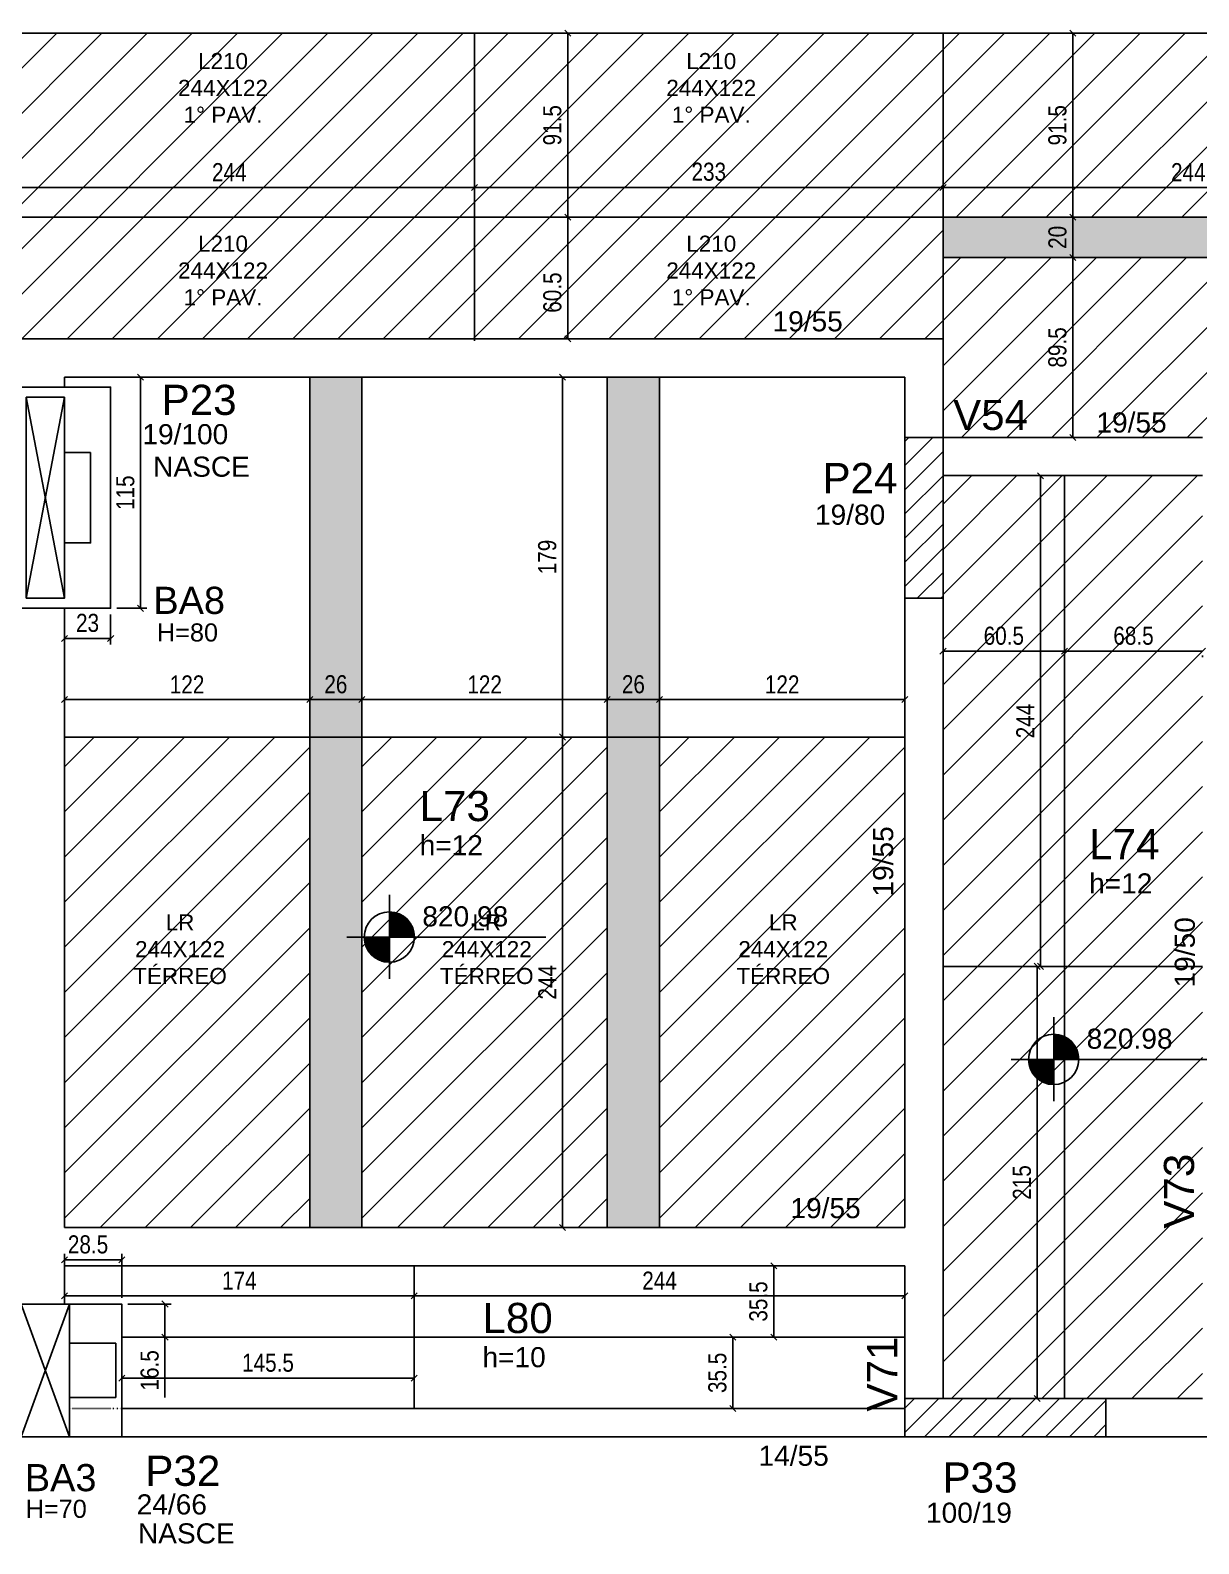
# Model space of a CAD drawing. Header units: millimetres. Extents: x 3753 to 7374, y 1906 to 3298.
# Drawn here: x 5995 to 6576, y 1927 to 2680 of the extents above; entities that cross this region are included whole.
import ezdxf

# ---------------------------------------------------------------- set-up
doc = ezdxf.new("R2010")
doc.units = ezdxf.units.MM
doc.linetypes.add('ESTILO_TQS_0004', pattern=[2, 0.5, -0.4, 0.1, -0.4, 0.1, -0.5])
for name, color, linetype in [('1', 1, 'Continuous'), ('3', 3, 'Continuous'), ('4', 4, 'Continuous'), ('7', 7, 'Continuous'), ('AUX00', 7, 'Continuous'), ('Painéis', 200, 'Continuous')]:
    doc.layers.add(name, color=color, linetype=linetype)
doc.layers.add('Hachura', color=251, linetype='Continuous', lineweight=9)
doc.layers.add('REAPROVEITAMENTO', color=251, linetype='Continuous', lineweight=9)
doc.styles.add('COTA TECNICA-50', font='techl___.ttf', dxfattribs={"height": 9})
doc.styles.get("Standard").update_dxf_attribs({"font": 'arial.ttf'})
doc.dimstyles.new('COTA PAINEL-50', dxfattribs={"dimtxt": 9, "dimasz": 3, "dimexe": 3, "dimexo": 3, "dimgap": 3, "dimtad": 1, "dimdec": 1, "dimzin": 12, "dimdsep": 46, "dimtxsty": 'COTA TECNICA-50', "dimblk1": 'OBLIQUE', "dimblk2": 'OBLIQUE', "dimsah": 1, "dimcen": 0.9, "dimclrd": 4, "dimclre": 4, "dimclrt": 240, "dimadec": 1, "dimazin": 3, "dimtfac": 1, "dimtdec": 1, "dimtmove": 0, "dimatfit": 3, "dimfxl": 1, "dimtolj": 1, "dimtzin": 12, "dimarcsym": 0})

# ---------------------------------------------------------------- blocks, each defined once
blk = doc.blocks.new('_Oblique')
at = {"color": 0, "linetype": 'ByBlock', "lineweight": -2}
blk.add_line((-0.5, -0.5), (0.5, 0.5), dxfattribs=at)
blk = doc.blocks.new('*D210')
at = {"layer": 'Defpoints', "color": 0, "transparency": 16777216}
for p in [(6262.49, 2678.17), (6262.49, 2678.17), (6262.49, 2586.67)]:
    blk.add_point(p, dxfattribs=at)
at = {"layer": 'Painéis', "color": 4, "lineweight": -2, "transparency": 16777216}
blk.add_line((6262.49, 2586.67), (6262.49, 2678.17), dxfattribs=at)
at = {"layer": 'Painéis', "color": 4, "lineweight": -2, "transparency": 16777216, "xscale": 3, "yscale": 3, "zscale": 3}
for p, rotation in [((6262.49, 2678.17), 90), ((6262.49, 2586.67), 270)]:
    blk.add_blockref('_Oblique', p, dxfattribs=dict(at, rotation=rotation))
at = {"layer": 'Painéis', "color": 240, "transparency": 16777216, "insert": (6254.86, 2632.42), "char_height": 9, "attachment_point": 5, "rotation": 90, "style": 'COTA TECNICA-50'}
blk.add_mtext('\\A1;91.5', dxfattribs=at)
blk = doc.blocks.new('*D211')
at = {"layer": 'Defpoints', "color": 0, "transparency": 16777216}
for p in [(5972.16, 2601.54), (5972.16, 2601.54), (6216.16, 2601.54)]:
    blk.add_point(p, dxfattribs=at)
at = {"layer": 'Painéis', "color": 4, "lineweight": -2, "transparency": 16777216}
blk.add_line((6216.16, 2601.54), (5972.16, 2601.54), dxfattribs=at)
at = {"layer": 'Painéis', "color": 4, "lineweight": -2, "transparency": 16777216, "xscale": 3, "yscale": 3, "zscale": 3, "rotation": 180}
blk.add_blockref('_Oblique', (5972.16, 2601.54), dxfattribs=at)
at = {"layer": 'Painéis', "color": 4, "lineweight": -2, "transparency": 16777216, "xscale": 3, "yscale": 3, "zscale": 3}
blk.add_blockref('_Oblique', (6216.16, 2601.54), dxfattribs=at)
at = {"layer": 'Painéis', "color": 240, "transparency": 16777216, "insert": (6094.16, 2609.11), "char_height": 9, "attachment_point": 5, "style": 'COTA TECNICA-50'}
blk.add_mtext('\\A1;244', dxfattribs=at)
blk = doc.blocks.new('*D213')
at = {"layer": 'Defpoints', "color": 0, "transparency": 16777216}
for p in [(6216.16, 2601.54), (6449.16, 2601.54), (6449.16, 2601.54)]:
    blk.add_point(p, dxfattribs=at)
at = {"layer": 'Painéis', "color": 4, "lineweight": -2, "transparency": 16777216}
blk.add_line((6216.16, 2601.54), (6449.16, 2601.54), dxfattribs=at)
at = {"layer": 'Painéis', "color": 4, "lineweight": -2, "transparency": 16777216, "xscale": 3, "yscale": 3, "zscale": 3, "rotation": 180}
blk.add_blockref('_Oblique', (6216.16, 2601.54), dxfattribs=at)
at = {"layer": 'Painéis', "color": 4, "lineweight": -2, "transparency": 16777216, "xscale": 3, "yscale": 3, "zscale": 3}
blk.add_blockref('_Oblique', (6449.16, 2601.54), dxfattribs=at)
at = {"layer": 'Painéis', "color": 240, "transparency": 16777216, "insert": (6332.66, 2609.24), "char_height": 9, "attachment_point": 5, "style": 'COTA TECNICA-50'}
blk.add_mtext('\\A1;233', dxfattribs=at)
blk = doc.blocks.new('*D214')
at = {"layer": 'Defpoints', "color": 0, "transparency": 16777216}
for p in [(6262.49, 2586.67), (6262.49, 2526.17), (6262.49, 2526.17)]:
    blk.add_point(p, dxfattribs=at)
at = {"layer": 'Painéis', "color": 4, "lineweight": -2, "transparency": 16777216}
blk.add_line((6262.49, 2586.67), (6262.49, 2526.17), dxfattribs=at)
at = {"layer": 'Painéis', "color": 4, "lineweight": -2, "transparency": 16777216, "xscale": 3, "yscale": 3, "zscale": 3}
for p, rotation in [((6262.49, 2586.67), 90), ((6262.49, 2526.17), 270)]:
    blk.add_blockref('_Oblique', p, dxfattribs=dict(at, rotation=rotation))
at = {"layer": 'Painéis', "color": 240, "transparency": 16777216, "insert": (6254.89, 2549.21), "char_height": 9, "attachment_point": 5, "rotation": 90, "style": 'COTA TECNICA-50'}
blk.add_mtext('\\A1;60.5', dxfattribs=at)
blk = doc.blocks.new('*D342')
at = {"layer": 'Defpoints', "color": 0, "transparency": 16777216}
for p in [(6578.16, 2371.71), (6509.66, 2370.87), (6509.66, 2366.73)]:
    blk.add_point(p, dxfattribs=at)
at = {"layer": 'Painéis', "color": 4, "lineweight": -2, "transparency": 16777216}
for p, q in [((6509.66, 2369.73), (6509.66, 2373.87)), ((6578.16, 2370.87), (6509.66, 2370.87)), ((6578.16, 2368.71), (6578.16, 2367.87))]:
    blk.add_line(p, q, dxfattribs=at)
at = {"layer": 'Painéis', "color": 4, "lineweight": -2, "transparency": 16777216, "xscale": 3, "yscale": 3, "zscale": 3, "rotation": 180}
blk.add_blockref('_Oblique', (6509.66, 2370.87), dxfattribs=at)
at = {"layer": 'Painéis', "color": 4, "lineweight": -2, "transparency": 16777216, "xscale": 3, "yscale": 3, "zscale": 3}
blk.add_blockref('_Oblique', (6578.16, 2370.87), dxfattribs=at)
at = {"layer": 'Painéis', "color": 240, "transparency": 16777216, "insert": (6543.91, 2378.49), "char_height": 9, "attachment_point": 5, "style": 'COTA TECNICA-50'}
blk.add_mtext('\\A1;68.5', dxfattribs=at)
blk = doc.blocks.new('*D215')
at = {"layer": 'Defpoints', "color": 0, "transparency": 16777216}
for p in [(6449.16, 2370.87), (6449.16, 2370.87), (6509.66, 2370.87)]:
    blk.add_point(p, dxfattribs=at)
at = {"layer": 'Painéis', "color": 4, "lineweight": -2, "transparency": 16777216}
blk.add_line((6509.66, 2370.87), (6449.16, 2370.87), dxfattribs=at)
at = {"layer": 'Painéis', "color": 4, "lineweight": -2, "transparency": 16777216, "xscale": 3, "yscale": 3, "zscale": 3, "rotation": 180}
blk.add_blockref('_Oblique', (6449.16, 2370.87), dxfattribs=at)
at = {"layer": 'Painéis', "color": 4, "lineweight": -2, "transparency": 16777216, "xscale": 3, "yscale": 3, "zscale": 3}
blk.add_blockref('_Oblique', (6509.66, 2370.87), dxfattribs=at)
at = {"layer": 'Painéis', "color": 240, "transparency": 16777216, "insert": (6479.41, 2378.47), "char_height": 9, "attachment_point": 5, "style": 'COTA TECNICA-50'}
blk.add_mtext('\\A1;60.5', dxfattribs=at)
blk = doc.blocks.new('*D343')
at = {"layer": 'Defpoints', "color": 0, "transparency": 16777216}
for p in [(6497.64, 2458.11), (6497.64, 2214.11), (6497.64, 2214.11)]:
    blk.add_point(p, dxfattribs=at)
at = {"layer": 'Painéis', "color": 4, "lineweight": -2, "transparency": 16777216}
blk.add_line((6497.64, 2458.11), (6497.64, 2214.11), dxfattribs=at)
at = {"layer": 'Painéis', "color": 4, "lineweight": -2, "transparency": 16777216, "xscale": 3, "yscale": 3, "zscale": 3}
for p, rotation in [((6497.64, 2458.11), 90), ((6497.64, 2214.11), 270)]:
    blk.add_blockref('_Oblique', p, dxfattribs=dict(at, rotation=rotation))
at = {"layer": 'Painéis', "color": 240, "transparency": 16777216, "insert": (6490.08, 2336.11), "char_height": 9, "attachment_point": 5, "rotation": 90, "style": 'COTA TECNICA-50'}
blk.add_mtext('\\A1;244', dxfattribs=at)
blk = doc.blocks.new('*D216')
at = {"layer": 'Defpoints', "color": 0, "transparency": 16777216}
for p in [(6497.64, 2214.11), (6496.03, 1999.11), (6496.03, 1999.11)]:
    blk.add_point(p, dxfattribs=at)
at = {"layer": 'Painéis', "color": 4, "lineweight": -2, "transparency": 16777216}
for p, q in [((6494.64, 2214.11), (6493.03, 2214.11)), ((6496.03, 2214.11), (6496.03, 1999.11))]:
    blk.add_line(p, q, dxfattribs=at)
at = {"layer": 'Painéis', "color": 4, "lineweight": -2, "transparency": 16777216, "xscale": 3, "yscale": 3, "zscale": 3}
for p, rotation in [((6496.03, 2214.11), 90), ((6496.03, 1999.11), 270)]:
    blk.add_blockref('_Oblique', p, dxfattribs=dict(at, rotation=rotation))
at = {"layer": 'Painéis', "color": 240, "transparency": 16777216, "insert": (6488.43, 2106.61), "char_height": 9, "attachment_point": 5, "rotation": 90, "style": 'COTA TECNICA-50'}
blk.add_mtext('\\A1;215', dxfattribs=at)
blk = doc.blocks.new('*D253')
at = {"layer": 'Defpoints', "color": 0, "transparency": 16777216}
for p in [(6513.66, 2566.67), (6513.72, 2566.67), (6513.66, 2477.17)]:
    blk.add_point(p, dxfattribs=at)
at = {"layer": 'Painéis', "color": 4, "lineweight": -2, "transparency": 16777216}
for p, q in [((6513.72, 2477.17), (6513.72, 2566.67)), ((6516.66, 2566.67), (6516.72, 2566.67)), ((6516.66, 2477.17), (6516.72, 2477.17))]:
    blk.add_line(p, q, dxfattribs=at)
at = {"layer": 'Painéis', "color": 4, "lineweight": -2, "transparency": 16777216, "xscale": 3, "yscale": 3, "zscale": 3}
for p, rotation in [((6513.72, 2566.67), 90), ((6513.72, 2477.17), 270)]:
    blk.add_blockref('_Oblique', p, dxfattribs=dict(at, rotation=rotation))
at = {"layer": 'Painéis', "color": 240, "transparency": 16777216, "insert": (6506.09, 2521.92), "char_height": 9, "attachment_point": 5, "rotation": 90, "style": 'COTA TECNICA-50'}
blk.add_mtext('\\A1;89.5', dxfattribs=at)
blk = doc.blocks.new('*D254')
at = {"layer": 'Defpoints', "color": 0, "transparency": 16777216}
for p in [(6513.72, 2586.67), (6513.72, 2586.67), (6513.72, 2566.67)]:
    blk.add_point(p, dxfattribs=at)
at = {"layer": 'Painéis', "color": 4, "lineweight": -2, "transparency": 16777216}
blk.add_line((6513.72, 2566.67), (6513.72, 2586.67), dxfattribs=at)
at = {"layer": 'Painéis', "color": 4, "lineweight": -2, "transparency": 16777216, "xscale": 3, "yscale": 3, "zscale": 3}
for p, rotation in [((6513.72, 2586.67), 90), ((6513.72, 2566.67), 270)]:
    blk.add_blockref('_Oblique', p, dxfattribs=dict(at, rotation=rotation))
at = {"layer": 'Painéis', "color": 240, "transparency": 16777216, "insert": (6506.13, 2576.67), "char_height": 9, "attachment_point": 5, "rotation": 90, "style": 'COTA TECNICA-50'}
blk.add_mtext('\\A1;20', dxfattribs=at)
blk = doc.blocks.new('*D25')
at = {"layer": 'Defpoints', "color": 0, "transparency": 16777216}
for p in [(6513.72, 2678.17), (6513.72, 2678.17), (6513.72, 2586.67)]:
    blk.add_point(p, dxfattribs=at)
at = {"layer": 'Painéis', "color": 4, "lineweight": -2, "transparency": 16777216}
blk.add_line((6513.72, 2586.67), (6513.72, 2678.17), dxfattribs=at)
at = {"layer": 'Painéis', "color": 4, "lineweight": -2, "transparency": 16777216, "xscale": 3, "yscale": 3, "zscale": 3}
for p, rotation in [((6513.72, 2678.17), 90), ((6513.72, 2586.67), 270)]:
    blk.add_blockref('_Oblique', p, dxfattribs=dict(at, rotation=rotation))
at = {"layer": 'Painéis', "color": 240, "transparency": 16777216, "insert": (6506.09, 2632.42), "char_height": 9, "attachment_point": 5, "rotation": 90, "style": 'COTA TECNICA-50'}
blk.add_mtext('\\A1;91.5', dxfattribs=at)
blk = doc.blocks.new('*D98')
at = {"layer": 'Defpoints', "color": 0, "transparency": 16777216}
for p in [(6308.16, 2346.76), (6308.16, 2346.76), (6430.16, 2346.76)]:
    blk.add_point(p, dxfattribs=at)
at = {"layer": 'Painéis', "color": 4, "lineweight": -2, "transparency": 16777216}
blk.add_line((6430.16, 2346.76), (6308.16, 2346.76), dxfattribs=at)
at = {"layer": 'Painéis', "color": 4, "lineweight": -2, "transparency": 16777216, "xscale": 3, "yscale": 3, "zscale": 3, "rotation": 180}
blk.add_blockref('_Oblique', (6308.16, 2346.76), dxfattribs=at)
at = {"layer": 'Painéis', "color": 4, "lineweight": -2, "transparency": 16777216, "xscale": 3, "yscale": 3, "zscale": 3}
blk.add_blockref('_Oblique', (6430.16, 2346.76), dxfattribs=at)
at = {"layer": 'Painéis', "color": 240, "transparency": 16777216, "insert": (6369.16, 2354.31), "char_height": 9, "attachment_point": 5, "style": 'COTA TECNICA-50'}
blk.add_mtext('\\A1;122', dxfattribs=at)
blk = doc.blocks.new('*D99')
at = {"layer": 'Defpoints', "color": 0, "transparency": 16777216}
for p in [(6282.16, 2346.76), (6282.16, 2346.76), (6308.16, 2346.76)]:
    blk.add_point(p, dxfattribs=at)
at = {"layer": 'Painéis', "color": 4, "lineweight": -2, "transparency": 16777216}
blk.add_line((6308.16, 2346.76), (6282.16, 2346.76), dxfattribs=at)
at = {"layer": 'Painéis', "color": 4, "lineweight": -2, "transparency": 16777216, "xscale": 3, "yscale": 3, "zscale": 3, "rotation": 180}
blk.add_blockref('_Oblique', (6282.16, 2346.76), dxfattribs=at)
at = {"layer": 'Painéis', "color": 4, "lineweight": -2, "transparency": 16777216, "xscale": 3, "yscale": 3, "zscale": 3}
blk.add_blockref('_Oblique', (6308.16, 2346.76), dxfattribs=at)
at = {"layer": 'Painéis', "color": 240, "transparency": 16777216, "insert": (6295.16, 2354.35), "char_height": 9, "attachment_point": 5, "style": 'COTA TECNICA-50'}
blk.add_mtext('\\A1;26', dxfattribs=at)
blk = doc.blocks.new('*D100')
at = {"layer": 'Defpoints', "color": 0, "transparency": 16777216}
for p in [(6160.16, 2346.76), (6160.16, 2346.76), (6282.16, 2346.76)]:
    blk.add_point(p, dxfattribs=at)
at = {"layer": 'Painéis', "color": 4, "lineweight": -2, "transparency": 16777216}
blk.add_line((6282.16, 2346.76), (6160.16, 2346.76), dxfattribs=at)
at = {"layer": 'Painéis', "color": 4, "lineweight": -2, "transparency": 16777216, "xscale": 3, "yscale": 3, "zscale": 3, "rotation": 180}
blk.add_blockref('_Oblique', (6160.16, 2346.76), dxfattribs=at)
at = {"layer": 'Painéis', "color": 4, "lineweight": -2, "transparency": 16777216, "xscale": 3, "yscale": 3, "zscale": 3}
blk.add_blockref('_Oblique', (6282.16, 2346.76), dxfattribs=at)
at = {"layer": 'Painéis', "color": 240, "transparency": 16777216, "insert": (6221.16, 2354.31), "char_height": 9, "attachment_point": 5, "style": 'COTA TECNICA-50'}
blk.add_mtext('\\A1;122', dxfattribs=at)
blk = doc.blocks.new('*D101')
at = {"layer": 'Defpoints', "color": 0, "transparency": 16777216}
for p in [(6134.16, 2346.76), (6134.16, 2346.76), (6160.16, 2346.76)]:
    blk.add_point(p, dxfattribs=at)
at = {"layer": 'Painéis', "color": 4, "lineweight": -2, "transparency": 16777216}
blk.add_line((6160.16, 2346.76), (6134.16, 2346.76), dxfattribs=at)
at = {"layer": 'Painéis', "color": 4, "lineweight": -2, "transparency": 16777216, "xscale": 3, "yscale": 3, "zscale": 3, "rotation": 180}
blk.add_blockref('_Oblique', (6134.16, 2346.76), dxfattribs=at)
at = {"layer": 'Painéis', "color": 4, "lineweight": -2, "transparency": 16777216, "xscale": 3, "yscale": 3, "zscale": 3}
blk.add_blockref('_Oblique', (6160.16, 2346.76), dxfattribs=at)
at = {"layer": 'Painéis', "color": 240, "transparency": 16777216, "insert": (6147.16, 2354.35), "char_height": 9, "attachment_point": 5, "style": 'COTA TECNICA-50'}
blk.add_mtext('\\A1;26', dxfattribs=at)
blk = doc.blocks.new('*D102')
at = {"layer": 'Defpoints', "color": 0, "transparency": 16777216}
for p in [(6012.16, 2346.76), (6012.16, 2346.76), (6134.16, 2346.76)]:
    blk.add_point(p, dxfattribs=at)
at = {"layer": 'Painéis', "color": 4, "lineweight": -2, "transparency": 16777216}
blk.add_line((6134.16, 2346.76), (6012.16, 2346.76), dxfattribs=at)
at = {"layer": 'Painéis', "color": 4, "lineweight": -2, "transparency": 16777216, "xscale": 3, "yscale": 3, "zscale": 3, "rotation": 180}
blk.add_blockref('_Oblique', (6012.16, 2346.76), dxfattribs=at)
at = {"layer": 'Painéis', "color": 4, "lineweight": -2, "transparency": 16777216, "xscale": 3, "yscale": 3, "zscale": 3}
blk.add_blockref('_Oblique', (6134.16, 2346.76), dxfattribs=at)
at = {"layer": 'Painéis', "color": 240, "transparency": 16777216, "insert": (6073.16, 2354.31), "char_height": 9, "attachment_point": 5, "style": 'COTA TECNICA-50'}
blk.add_mtext('\\A1;122', dxfattribs=at)
blk = doc.blocks.new('*D108')
at = {"layer": 'Defpoints', "color": 0, "transparency": 16777216}
for p in [(6259.91, 2328.17), (6259.91, 2328.17), (6259.91, 2084.17)]:
    blk.add_point(p, dxfattribs=at)
at = {"layer": 'Painéis', "color": 4, "lineweight": -2, "transparency": 16777216}
blk.add_line((6259.91, 2084.17), (6259.91, 2328.17), dxfattribs=at)
at = {"layer": 'Painéis', "color": 4, "lineweight": -2, "transparency": 16777216, "xscale": 3, "yscale": 3, "zscale": 3}
for p, rotation in [((6259.91, 2328.17), 90), ((6259.91, 2084.17), 270)]:
    blk.add_blockref('_Oblique', p, dxfattribs=dict(at, rotation=rotation))
at = {"layer": 'Painéis', "color": 240, "transparency": 16777216, "insert": (6252.35, 2206.17), "char_height": 9, "attachment_point": 5, "rotation": 90, "style": 'COTA TECNICA-50'}
blk.add_mtext('\\A1;244', dxfattribs=at)
blk = doc.blocks.new('*D109')
at = {"layer": 'Defpoints', "color": 0, "transparency": 16777216}
for p in [(6259.91, 2507.17), (6259.91, 2507.17), (6259.91, 2328.17)]:
    blk.add_point(p, dxfattribs=at)
at = {"layer": 'Painéis', "color": 4, "lineweight": -2, "transparency": 16777216}
blk.add_line((6259.91, 2328.17), (6259.91, 2507.17), dxfattribs=at)
at = {"layer": 'Painéis', "color": 4, "lineweight": -2, "transparency": 16777216, "xscale": 3, "yscale": 3, "zscale": 3}
for p, rotation in [((6259.91, 2507.17), 90), ((6259.91, 2328.17), 270)]:
    blk.add_blockref('_Oblique', p, dxfattribs=dict(at, rotation=rotation))
at = {"layer": 'Painéis', "color": 240, "transparency": 16777216, "insert": (6252.32, 2417.67), "char_height": 9, "attachment_point": 5, "rotation": 90, "style": 'COTA TECNICA-50'}
blk.add_mtext('\\A1;179', dxfattribs=at)
blk = doc.blocks.new('*D294')
at = {"layer": 'Defpoints', "color": 0, "transparency": 16777216}
for p in [(6449.16, 2601.54), (6693.16, 2601.54), (6693.16, 2601.54)]:
    blk.add_point(p, dxfattribs=at)
at = {"layer": 'Painéis', "color": 4, "lineweight": -2, "transparency": 16777216}
blk.add_line((6449.16, 2601.54), (6693.16, 2601.54), dxfattribs=at)
at = {"layer": 'Painéis', "color": 4, "lineweight": -2, "transparency": 16777216, "xscale": 3, "yscale": 3, "zscale": 3, "rotation": 180}
blk.add_blockref('_Oblique', (6449.16, 2601.54), dxfattribs=at)
at = {"layer": 'Painéis', "color": 4, "lineweight": -2, "transparency": 16777216, "xscale": 3, "yscale": 3, "zscale": 3}
blk.add_blockref('_Oblique', (6693.16, 2601.54), dxfattribs=at)
at = {"layer": 'Painéis', "color": 240, "transparency": 16777216, "insert": (6571.16, 2609.11), "char_height": 9, "attachment_point": 5, "style": 'COTA TECNICA-50'}
blk.add_mtext('\\A1;244', dxfattribs=at)
blk = doc.blocks.new('*D117')
at = {"layer": 'Defpoints', "color": 0, "transparency": 16777216}
for p in [(6040.66, 2068.15), (6012.16, 2046.17), (6040.66, 2046.17)]:
    blk.add_point(p, dxfattribs=at)
at = {"layer": 'Painéis', "color": 4, "lineweight": -2, "transparency": 16777216}
for p, q in [((6012.16, 2049.17), (6012.16, 2071.15)), ((6040.66, 2049.17), (6040.66, 2071.15)), ((6012.16, 2068.15), (6040.66, 2068.15))]:
    blk.add_line(p, q, dxfattribs=at)
at = {"layer": 'Painéis', "color": 4, "lineweight": -2, "transparency": 16777216, "xscale": 3, "yscale": 3, "zscale": 3, "rotation": 180}
blk.add_blockref('_Oblique', (6012.16, 2068.15), dxfattribs=at)
at = {"layer": 'Painéis', "color": 4, "lineweight": -2, "transparency": 16777216, "xscale": 3, "yscale": 3, "zscale": 3}
blk.add_blockref('_Oblique', (6040.66, 2068.15), dxfattribs=at)
at = {"layer": 'Painéis', "color": 240, "transparency": 16777216, "insert": (6023.91, 2075.76), "char_height": 9, "attachment_point": 5, "style": 'COTA TECNICA-50'}
blk.add_mtext('\\A1;28.5', dxfattribs=at)
blk = doc.blocks.new('*D118')
at = {"layer": 'Defpoints', "color": 0, "transparency": 16777216}
for p in [(6012.16, 2050.23), (6186.16, 2050.23), (6186.16, 2050.23)]:
    blk.add_point(p, dxfattribs=at)
at = {"layer": 'Painéis', "color": 4, "lineweight": -2, "transparency": 16777216}
blk.add_line((6012.16, 2050.23), (6186.16, 2050.23), dxfattribs=at)
at = {"layer": 'Painéis', "color": 4, "lineweight": -2, "transparency": 16777216, "xscale": 3, "yscale": 3, "zscale": 3, "rotation": 180}
blk.add_blockref('_Oblique', (6012.16, 2050.23), dxfattribs=at)
at = {"layer": 'Painéis', "color": 4, "lineweight": -2, "transparency": 16777216, "xscale": 3, "yscale": 3, "zscale": 3}
blk.add_blockref('_Oblique', (6186.16, 2050.23), dxfattribs=at)
at = {"layer": 'Painéis', "color": 240, "transparency": 16777216, "insert": (6099.16, 2057.8), "char_height": 9, "attachment_point": 5, "style": 'COTA TECNICA-50'}
blk.add_mtext('\\A1;174', dxfattribs=at)
blk = doc.blocks.new('*D119')
at = {"layer": 'Defpoints', "color": 0, "transparency": 16777216}
for p in [(6186.16, 2050.23), (6430.16, 2050.23), (6430.16, 2050.23)]:
    blk.add_point(p, dxfattribs=at)
at = {"layer": 'Painéis', "color": 4, "lineweight": -2, "transparency": 16777216}
blk.add_line((6186.16, 2050.23), (6430.16, 2050.23), dxfattribs=at)
at = {"layer": 'Painéis', "color": 4, "lineweight": -2, "transparency": 16777216, "xscale": 3, "yscale": 3, "zscale": 3, "rotation": 180}
blk.add_blockref('_Oblique', (6186.16, 2050.23), dxfattribs=at)
at = {"layer": 'Painéis', "color": 4, "lineweight": -2, "transparency": 16777216, "xscale": 3, "yscale": 3, "zscale": 3}
blk.add_blockref('_Oblique', (6430.16, 2050.23), dxfattribs=at)
at = {"layer": 'Painéis', "color": 240, "transparency": 16777216, "insert": (6308.16, 2057.8), "char_height": 9, "attachment_point": 5, "style": 'COTA TECNICA-50'}
blk.add_mtext('\\A1;244', dxfattribs=at)
blk = doc.blocks.new('*D120')
at = {"layer": 'Defpoints', "color": 0, "transparency": 16777216}
for p in [(6040.66, 2009.32), (6040.66, 2009.32), (6186.16, 2009.32)]:
    blk.add_point(p, dxfattribs=at)
at = {"layer": 'Painéis', "color": 4, "lineweight": -2, "transparency": 16777216}
blk.add_line((6186.16, 2009.32), (6040.66, 2009.32), dxfattribs=at)
at = {"layer": 'Painéis', "color": 4, "lineweight": -2, "transparency": 16777216, "xscale": 3, "yscale": 3, "zscale": 3, "rotation": 180}
blk.add_blockref('_Oblique', (6040.66, 2009.32), dxfattribs=at)
at = {"layer": 'Painéis', "color": 4, "lineweight": -2, "transparency": 16777216, "xscale": 3, "yscale": 3, "zscale": 3}
blk.add_blockref('_Oblique', (6186.16, 2009.32), dxfattribs=at)
at = {"layer": 'Painéis', "color": 240, "transparency": 16777216, "insert": (6113.41, 2016.92), "char_height": 9, "attachment_point": 5, "style": 'COTA TECNICA-50'}
blk.add_mtext('\\A1;145.5', dxfattribs=at)
blk = doc.blocks.new('*D121')
at = {"layer": 'Defpoints', "color": 0, "transparency": 16777216}
for p in [(6365.78, 2065.17), (6365.02, 2029.67), (6365.78, 2029.67)]:
    blk.add_point(p, dxfattribs=at)
at = {"layer": 'Painéis', "color": 4, "lineweight": -2, "transparency": 16777216}
for p, q in [((6362.78, 2065.17), (6362.02, 2065.17)), ((6365.02, 2065.17), (6365.02, 2029.67)), ((6362.78, 2029.67), (6362.02, 2029.67))]:
    blk.add_line(p, q, dxfattribs=at)
at = {"layer": 'Painéis', "color": 4, "lineweight": -2, "transparency": 16777216, "xscale": 3, "yscale": 3, "zscale": 3}
for p, rotation in [((6365.02, 2065.17), 90), ((6365.02, 2029.67), 270)]:
    blk.add_blockref('_Oblique', p, dxfattribs=dict(at, rotation=rotation))
at = {"layer": 'Painéis', "color": 240, "transparency": 16777216, "insert": (6357.33, 2047.42), "char_height": 9, "attachment_point": 5, "rotation": 90, "style": 'COTA TECNICA-50'}
blk.add_mtext('\\A1;35.5', dxfattribs=at)
blk = doc.blocks.new('*D122')
at = {"layer": 'Defpoints', "color": 0, "transparency": 16777216}
for p in [(6346.54, 2029.67), (6344.65, 1994.17), (6346.54, 1994.17)]:
    blk.add_point(p, dxfattribs=at)
at = {"layer": 'Painéis', "color": 4, "lineweight": -2, "transparency": 16777216}
for p, q in [((6343.54, 2029.67), (6341.65, 2029.67)), ((6344.65, 2029.67), (6344.65, 1994.17)), ((6343.54, 1994.17), (6341.65, 1994.17))]:
    blk.add_line(p, q, dxfattribs=at)
at = {"layer": 'Painéis', "color": 4, "lineweight": -2, "transparency": 16777216, "xscale": 3, "yscale": 3, "zscale": 3}
for p, rotation in [((6344.65, 2029.67), 90), ((6344.65, 1994.17), 270)]:
    blk.add_blockref('_Oblique', p, dxfattribs=dict(at, rotation=rotation))
at = {"layer": 'Painéis', "color": 240, "transparency": 16777216, "insert": (6336.95, 2011.92), "char_height": 9, "attachment_point": 5, "rotation": 90, "style": 'COTA TECNICA-50'}
blk.add_mtext('\\A1;35.5', dxfattribs=at)
blk = doc.blocks.new('*D123')
at = {"layer": 'Defpoints', "color": 0, "transparency": 16777216}
for p in [(6040.66, 2046.17), (6040.66, 2029.67), (6062.18, 2029.67)]:
    blk.add_point(p, dxfattribs=at)
at = {"layer": 'Painéis', "color": 4, "lineweight": -2, "transparency": 16777216}
for p, q in [((6043.66, 2046.17), (6065.18, 2046.17)), ((6062.18, 2046.17), (6062.18, 2029.67)), ((6043.66, 2029.67), (6065.18, 2029.67)), ((6062.18, 2029.67), (6062.18, 1999.69))]:
    blk.add_line(p, q, dxfattribs=at)
at = {"layer": 'Painéis', "color": 4, "lineweight": -2, "transparency": 16777216, "xscale": 3, "yscale": 3, "zscale": 3}
for p, rotation in [((6062.18, 2046.17), 90), ((6062.18, 2029.67), 270)]:
    blk.add_blockref('_Oblique', p, dxfattribs=dict(at, rotation=rotation))
at = {"layer": 'Painéis', "color": 240, "transparency": 16777216, "insert": (6054.58, 2013.18), "char_height": 9, "attachment_point": 5, "rotation": 90, "style": 'COTA TECNICA-50'}
blk.add_mtext('\\A1;16.5', dxfattribs=at)
blk = doc.blocks.new('*D196')
at = {"layer": 'Defpoints', "color": 0, "transparency": 16777216}
for p in [(6012.16, 2392.17), (6035.16, 2392.17), (6035.16, 2377.19)]:
    blk.add_point(p, dxfattribs=at)
at = {"layer": 'Painéis', "color": 4, "lineweight": -2, "transparency": 16777216}
for p, q in [((6012.16, 2389.17), (6012.16, 2374.19)), ((6035.16, 2389.17), (6035.16, 2374.19)), ((6012.16, 2377.19), (6035.16, 2377.19))]:
    blk.add_line(p, q, dxfattribs=at)
at = {"layer": 'Painéis', "color": 4, "lineweight": -2, "transparency": 16777216, "xscale": 3, "yscale": 3, "zscale": 3, "rotation": 180}
blk.add_blockref('_Oblique', (6012.16, 2377.19), dxfattribs=at)
at = {"layer": 'Painéis', "color": 4, "lineweight": -2, "transparency": 16777216, "xscale": 3, "yscale": 3, "zscale": 3}
blk.add_blockref('_Oblique', (6035.16, 2377.19), dxfattribs=at)
at = {"layer": 'Painéis', "color": 240, "transparency": 16777216, "insert": (6023.66, 2384.88), "char_height": 9, "attachment_point": 5, "style": 'COTA TECNICA-50'}
blk.add_mtext('\\A1;23', dxfattribs=at)
blk = doc.blocks.new('*D197')
at = {"layer": 'Defpoints', "color": 0, "transparency": 16777216}
for p in [(6035.16, 2507.17), (6050.07, 2507.17), (6035.16, 2392.17)]:
    blk.add_point(p, dxfattribs=at)
at = {"layer": 'Painéis', "color": 4, "lineweight": -2, "transparency": 16777216}
for p, q in [((6038.16, 2507.17), (6053.07, 2507.17)), ((6050.07, 2392.17), (6050.07, 2507.17)), ((6038.16, 2392.17), (6053.07, 2392.17))]:
    blk.add_line(p, q, dxfattribs=at)
at = {"layer": 'Painéis', "color": 4, "lineweight": -2, "transparency": 16777216, "xscale": 3, "yscale": 3, "zscale": 3}
for p, rotation in [((6050.07, 2507.17), 90), ((6050.07, 2392.17), 270)]:
    blk.add_blockref('_Oblique', p, dxfattribs=dict(at, rotation=rotation))
at = {"layer": 'Painéis', "color": 240, "transparency": 16777216, "insert": (6042.47, 2449.67), "char_height": 9, "attachment_point": 5, "rotation": 90, "style": 'COTA TECNICA-50'}
blk.add_mtext('\\A1;115', dxfattribs=at)

msp = doc.modelspace()

# ---------------------------------------------------------------- hatches: boundary and pattern name
at = {"layer": 'Hachura', "linetype": 'ByBlock'}
h = msp.add_hatch(color=256, dxfattribs=at)
h.dxf.hatch_style = 1
h.paths.add_polyline_path([(7175.16, 2566.67), (7175.16, 2586.67), (6449.16, 2586.67), (6449.16, 2566.67)])
h = msp.add_hatch(color=256, dxfattribs=at)
h.dxf.hatch_style = 1
h.paths.add_polyline_path([(6134.16, 2084.17), (6160.16, 2084.17), (6160.16, 2507.17), (6134.16, 2507.17)])
h = msp.add_hatch(color=256, dxfattribs=at)
h.dxf.hatch_style = 1
h.paths.add_polyline_path([(6282.16, 2084.17), (6308.16, 2084.17), (6308.16, 2507.17), (6282.16, 2507.17)])
at = {"layer": 'REAPROVEITAMENTO', "linetype": 'ByBlock'}
h = msp.add_hatch(dxfattribs=at)
h.set_pattern_fill('ANSI31', color=256, scale=5, style=2)
h.set_pattern_definition([(45, (2308.955, 1066.706), (-11.22532, 11.22532), [])])
h.paths.add_polyline_path([(7175.16, 2566.67), (6449.16, 2566.67), (6449.16, 2586.67), (7170.16, 2586.67), (7170.16, 2678.17), (5168.66, 2677.67), (5168.66, 2672.17), (5088.66, 2672.17), (5088.66, 2678.17), (4294.66, 2678.17), (4294.66, 2672.67), (4214.66, 2672.67), (4214.66, 2678.17), (4036.16, 2678.17), (4036.16, 2526.17), (4214.66, 2526.17), (4214.66, 2531.67), (4294.66, 2531.67), (4294.66, 2526.17), (5083.66, 2526.17), (5083.66, 2533.17), (5173.66, 2533.17), (5173.66, 2526.17), (6449.16, 2526.17), (6449.16, 2477.17), (7175.16, 2477.17)])
h = msp.add_hatch(dxfattribs=at)
h.set_pattern_fill('ANSI31', color=256, scale=5, style=2)
h.set_pattern_definition([(45, (174.648, 232.994), (-11.22532, 11.22532), [])])
h.paths.add_polyline_path([(6578.16, 2458.11), (6449.16, 2458.11), (6449.16, 1999.11), (6578.16, 1999.11)])
h = msp.add_hatch(dxfattribs=at)
h.set_pattern_fill('ANSI31', color=256, scale=5, style=2)
h.set_pattern_definition([(45, (-262.344, 282.047), (-11.22532, 11.22532), [])])
h.paths.add_polyline_path([(6134.16, 2328.17), (6012.16, 2328.17), (6012.16, 2084.17), (6134.16, 2084.17)])
h = msp.add_hatch(dxfattribs=at)
h.set_pattern_fill('ANSI31', color=256, scale=5, style=2)
h.set_pattern_definition([(45, (-114.344, 282.047), (-11.22532, 11.22532), [])])
h.paths.add_polyline_path([(6282.16, 2328.17), (6160.16, 2328.17), (6160.16, 2084.17), (6282.16, 2084.17)])
h = msp.add_hatch(dxfattribs=at)
h.set_pattern_fill('ANSI31', color=256, scale=5, style=2)
h.set_pattern_definition([(45, (33.656, 282.047), (-11.22532, 11.22532), [])])
h.paths.add_polyline_path([(6430.16, 2328.17), (6308.16, 2328.17), (6308.16, 2084.17), (6430.16, 2084.17)])

# ---------------------------------------------------------------- linework, layer by layer
at = {"layer": '1', "linetype": 'Continuous'}
for p, q in [((5993.16, 2397.17), (6012.16, 2497.17)), ((5993.16, 2497.17), (6012.16, 2397.17)), ((5990.66, 1980.17), (6014.66, 2046.17)), ((5990.66, 2046.17), (6014.66, 1980.17))]:
    msp.add_line(p, q, dxfattribs=at)
at = {"layer": '3', "linetype": 'Continuous'}
for p, q in [((6430.16, 2463.15), (6444.17, 2477.17)), ((6430.16, 2475.18), (6432.15, 2477.17)), ((6430.16, 2451.13), (6449.16, 2470.13)), ((6430.16, 2439.11), (6449.16, 2458.11)), ((6430.16, 2427.09), (6449.16, 2446.09)), ((6430.16, 2415.07), (6449.16, 2434.07)), ((6430.16, 2403.05), (6449.16, 2422.05)), ((6436.29, 2397.17), (6449.16, 2410.03)), ((6448.31, 2397.17), (6449.16, 2398.01)), ((6173.77, 2241.15), (6173.77, 2249.73)), ((6173.77, 2241.15), (6173.77, 2216.15)), ((6173.77, 2240.54), (6177.62, 2240.54)), ((6173.77, 2239.75), (6179.52, 2239.75)), ((6173.77, 2238.95), (6180.84, 2238.95)), ((6173.77, 2238.16), (6181.88, 2238.16)), ((6173.77, 2237.37), (6182.72, 2237.37)), ((6173.77, 2236.57), (6183.43, 2236.57)), ((6173.77, 2235.78), (6184.03, 2235.78)), ((6161.27, 2228.65), (6152.56, 2228.65)), ((6161.27, 2228.65), (6186.27, 2228.65)), ((6173.77, 2234.99), (6184.54, 2234.99)), ((6173.77, 2234.2), (6184.97, 2234.2)), ((6173.77, 2233.4), (6185.33, 2233.4)), ((6173.77, 2232.61), (6185.62, 2232.61)), ((6173.77, 2231.82), (6185.86, 2231.82)), ((6173.77, 2231.02), (6186.04, 2231.02)), ((6173.77, 2230.23), (6186.17, 2230.23)), ((6173.77, 2229.44), (6186.27, 2229.44)), ((6186.27, 2228.65), (6251.57, 2228.65)), ((6173.77, 2227.85), (6161.27, 2227.85)), ((6173.77, 2227.06), (6161.37, 2227.06)), ((6173.77, 2226.27), (6161.5, 2226.27)), ((6173.77, 2225.47), (6161.68, 2225.47)), ((6173.77, 2224.68), (6161.91, 2224.68)), ((6173.77, 2223.89), (6162.21, 2223.89)), ((6173.77, 2223.1), (6162.57, 2223.1)), ((6173.77, 2222.3), (6163, 2222.3)), ((6173.77, 2221.51), (6163.51, 2221.51)), ((6173.77, 2220.72), (6164.1, 2220.72)), ((6173.77, 2219.92), (6164.81, 2219.92)), ((6173.77, 2219.13), (6165.66, 2219.13)), ((6173.77, 2218.34), (6166.7, 2218.34)), ((6173.77, 2217.55), (6168.02, 2217.55)), ((6173.77, 2216.75), (6169.92, 2216.75)), ((6173.77, 2216.15), (6173.77, 2207.93)), ((6504.2, 2180.31), (6504.2, 2188.89)), ((6504.2, 2180.31), (6504.2, 2155.31)), ((6504.2, 2179.7), (6508.05, 2179.7)), ((6504.2, 2178.91), (6509.95, 2178.91)), ((6504.2, 2178.12), (6511.27, 2178.12)), ((6504.2, 2177.33), (6512.31, 2177.33)), ((6504.2, 2176.53), (6513.16, 2176.53)), ((6504.2, 2175.74), (6513.86, 2175.74)), ((6504.2, 2174.95), (6514.46, 2174.95)), ((6504.2, 2174.15), (6514.97, 2174.15)), ((6504.2, 2173.36), (6515.4, 2173.36)), ((6504.2, 2172.57), (6515.76, 2172.57)), ((6504.2, 2171.78), (6516.06, 2171.78)), ((6504.2, 2170.98), (6516.29, 2170.98)), ((6504.2, 2170.19), (6516.47, 2170.19)), ((6504.2, 2169.4), (6516.6, 2169.4)), ((6504.2, 2168.61), (6516.7, 2168.61)), ((6491.7, 2167.81), (6482.99, 2167.81)), ((6491.7, 2167.81), (6516.7, 2167.81)), ((6504.2, 2167.02), (6491.7, 2167.02)), ((6504.2, 2166.23), (6491.8, 2166.23)), ((6504.2, 2165.43), (6491.93, 2165.43)), ((6504.2, 2164.64), (6492.11, 2164.64)), ((6504.2, 2163.85), (6492.35, 2163.85)), ((6504.2, 2163.06), (6492.64, 2163.06)), ((6504.2, 2162.26), (6493, 2162.26)), ((6504.2, 2161.47), (6493.43, 2161.47)), ((6504.2, 2160.68), (6493.94, 2160.68)), ((6516.7, 2167.81), (6582.01, 2167.81)), ((6504.2, 2159.88), (6494.54, 2159.88)), ((6504.2, 2159.09), (6495.25, 2159.09)), ((6504.2, 2158.3), (6496.09, 2158.3)), ((6504.2, 2157.51), (6497.13, 2157.51)), ((6504.2, 2156.71), (6498.45, 2156.71)), ((6504.2, 2155.92), (6500.35, 2155.92)), ((6504.2, 2155.31), (6504.2, 2147.09)), ((6430.16, 1982.32), (6447, 1999.17)), ((6430.16, 1994.34), (6434.98, 1999.17)), ((6440.02, 1980.17), (6459.02, 1999.17)), ((6452.04, 1980.17), (6471.04, 1999.17)), ((6464.06, 1980.17), (6483.06, 1999.17)), ((6476.08, 1980.17), (6495.08, 1999.17)), ((6488.1, 1980.17), (6507.1, 1999.17)), ((6500.12, 1980.17), (6519.12, 1999.17)), ((6512.14, 1980.17), (6530.16, 1998.18)), ((6040.66, 1994.17), (6430.16, 1994.17)), ((6012.16, 1980.17), (6430.16, 1980.17)), ((6524.17, 1980.17), (6530.16, 1986.16))]:
    msp.add_line(p, q, dxfattribs=at)
at = {"layer": '3', "linetype": 'ESTILO_TQS_0004'}
msp.add_line((6040.66, 1994.17), (6014.66, 1994.17), dxfattribs=at)
at = {"layer": '3', "linetype": 'Continuous'}
for points in [[(5577.66, 2678.17), (6002.66, 2678.17)], [(6002.66, 2678.17), (6439.66, 2678.17)], [(6439.66, 2678.17), (6816.66, 2678.17)], [(6002.66, 2526.17), (5577.66, 2526.17)], [(6449.16, 2526.17), (6002.66, 2526.17)], [(6449.16, 2477.17), (6449.16, 2526.17)], [(6012.16, 2507.17), (6430.16, 2507.17)], [(6012.16, 2502.17), (6012.16, 2507.17)], [(6430.16, 2507.17), (6430.16, 2477.17)], [(6430.16, 2507.17), (6430.16, 2477.17)], [(5970.16, 2392.17), (6035.16, 2392.17), (6035.16, 2502.17), (5970.16, 2502.17), (5970.16, 2392.17)], [(6578.16, 2477.17), (6449.16, 2477.17)], [(6449.16, 2458.17), (6578.16, 2458.17)], [(6430.16, 2397.17), (6430.16, 2084.17)], [(6449.16, 2074.67), (6449.16, 2397.17)], [(6012.16, 2084.17), (6012.16, 2392.17)], [(6430.16, 2084.17), (6012.16, 2084.17)], [(6449.16, 1999.17), (6449.16, 2074.67)], [(6012.16, 2065.17), (6430.16, 2065.17)], [(6012.16, 2046.17), (6012.16, 2065.17)], [(6430.16, 2065.17), (6430.16, 1999.17)], [(5964.66, 1980.17), (6040.66, 1980.17), (6040.66, 2046.17), (5964.66, 2046.17), (5964.66, 1980.17)], [(6578.16, 1999.17), (6530.16, 1999.17)], [(6530.16, 1980.17), (6587.66, 1980.17)]]:
    msp.add_lwpolyline(points, dxfattribs=at)
for centre in [(6173.77, 2228.65), (6504.2, 2167.81)]:
    msp.add_circle(centre, 12.5, dxfattribs=at)
at = {"layer": '7', "linetype": 'Continuous'}
for points in [[(5993.16, 2397.17), (6012.16, 2397.17), (6012.16, 2497.17), (5993.16, 2497.17), (5993.16, 2397.17)], [(6430.16, 2397.17), (6449.16, 2397.17), (6449.16, 2477.17), (6430.16, 2477.17), (6430.16, 2397.17)], [(6025.16, 2469.67), (6012.16, 2469.67), (6012.16, 2424.67), (6025.16, 2424.67), (6025.16, 2469.67)], [(5990.66, 1980.17), (6014.66, 1980.17), (6014.66, 2046.17), (5990.66, 2046.17), (5990.66, 1980.17)], [(6037.66, 2026.67), (6014.66, 2026.67), (6014.66, 1999.67), (6037.66, 1999.67), (6037.66, 2026.67)], [(6430.16, 1980.17), (6530.16, 1980.17), (6530.16, 1999.17), (6430.16, 1999.17), (6430.16, 1980.17)]]:
    msp.add_lwpolyline(points, dxfattribs=at)
at = {"layer": 'Painéis'}
for p, q in [((6216.16, 2678.17), (6216.16, 2525.24)), ((6449.16, 2678.17), (6449.16, 2525.24)), ((4036.16, 2586.67), (7175.16, 2586.67)), ((6449.16, 2566.67), (7175.16, 2566.67)), ((6134.16, 2084.17), (6134.16, 2507.17)), ((6160.16, 2084.17), (6160.16, 2507.17)), ((6282.16, 2084.17), (6282.16, 2507.17)), ((6308.16, 2084.17), (6308.16, 2507.17)), ((6430.16, 2084.17), (6430.16, 2507.17)), ((6509.66, 2458.11), (6509.66, 1999.11)), ((6430.16, 2328.17), (6012.16, 2328.17)), ((6449.16, 2214.11), (6578.16, 2214.11)), ((6430.16, 2084.17), (6012.16, 2084.17)), ((6186.16, 1994.17), (6186.16, 2065.17)), ((6040.66, 2029.67), (6430.16, 2029.67))]:
    msp.add_line(p, q, dxfattribs=at)

# ---------------------------------------------------------------- texts
at = {"layer": '3', "linetype": 'Continuous'}
for s, height, p in [('19/55', 10, (6364.35, 2529.92)), ('19/100', 10, (6050.93, 2473.77)), ('19/55', 10, (6525.46, 2479.6)), ('NASCE', 10, (6056.29, 2457.61)), ('19/80', 10, (6385.48, 2433.74)), ('H=80', 9, (6058.17, 2375.67)), ('h=12', 10, (6188.85, 2269.33)), ('h=12', 10, (6521.84, 2250.36)), ('820.98', 10, (6190.17, 2233.97)), ('820.98', 10, (6520.61, 2173.14)), ('19/55', 10, (6373.26, 2088.87)), ('h=10', 10, (6220.09, 2014.72)), ('14/55', 10, (6357.39, 1965.71)), ('24/66', 10, (6048.09, 1941.51)), ('H=70', 9, (5992.89, 1939.81)), ('100/19', 10, (6440.7, 1937.37)), ('NASCE', 10, (6048.72, 1927.08))]:
    msp.add_text(s, height=height, dxfattribs=at).set_placement(p)
for s, p in [('19/55', (6424.39, 2248.8)), ('19/50', (6574.41, 2203.6))]:
    msp.add_text(s, height=10, rotation=90, dxfattribs=at).set_placement(p)
at = {"layer": '4', "linetype": 'Continuous'}
for s, height, p in [('P23', 15, (6060.53, 2488.36)), ('V54', 15, (6454.16, 2480.86)), ('P24', 15, (6389.22, 2449.44)), ('BA8', 13.5, (6056.38, 2389.38)), ('L73', 15, (6188.85, 2286.33)), ('L74', 15, (6521.84, 2267.36)), ('L80', 15, (6220.09, 2031.72)), ('BA3', 13.5, (5992.46, 1953.06)), ('P32', 15, (6052.41, 1955.72)), ('P33', 15, (6448.92, 1952.37))]:
    msp.add_text(s, height=height, dxfattribs=at).set_placement(p)
for s, p in [('V73', (6574.03, 2083.63)), ('V71', (6426.41, 1992.68))]:
    msp.add_text(s, height=15, rotation=90, dxfattribs=at).set_placement(p)
at = {"layer": 'AUX00', "char_height": 8, "attachment_point": 1}
for s, insert in [('\\pxqc;L210^J244X122^J1° PAV.', (6029.49, 2668.35)), ('\\pxqc;L210^J244X122^J1° PAV.', (6272.34, 2668.35)), ('\\pxqc;L210^J244X122^J1° PAV.', (6029.49, 2577.53)), ('\\pxqc;L210^J244X122^J1° PAV.', (6272.34, 2577.53)), ('\\pxqc;LR^J244X122^JTÉRREO', (6008.11, 2239.98)), ('\\pxqc;LR^J244X122^JTÉRREO', (6160.67, 2239.98)), ('\\pxqc;LR^J244X122^JTÉRREO', (6308.16, 2239.98))]:
    msp.add_mtext_dynamic_manual_height_columns(s, width=123.1041, gutter_width=12.5, heights=[0], dxfattribs=dict(at, insert=insert))

# ---------------------------------------------------------------- dimensions: what is measured, and where the dimension line sits
at = {"layer": 'Painéis'}
for base, p1, p2, angle, picture, middle in [((6262.49, 2678.17), (6262.49, 2586.67), (6262.49, 2678.17), 90, '*D210', (6254.86, 2632.42)), ((6513.72, 2678.17), (6513.72, 2586.67), (6513.72, 2678.17), 90, '*D25', (6506.09, 2632.42)), ((6513.72, 2586.67), (6513.72, 2566.67), (6513.72, 2586.67), 90, '*D254', (6506.13, 2576.67)), ((6513.72, 2566.67), (6513.66, 2477.17), (6513.66, 2566.67), 90, '*D253', (6506.09, 2521.92)), ((6050.07, 2507.17), (6035.16, 2392.17), (6035.16, 2507.17), 90, '*D197', (6042.47, 2449.67)), ((6259.91, 2507.17), (6259.91, 2328.17), (6259.91, 2507.17), 90, '*D109', (6252.32, 2417.67)), ((6497.64, 2214.11), (6497.64, 2458.11), (6497.64, 2214.11), 90, '*D343', (6490.08, 2336.11)), ((6035.16, 2377.19), (6012.16, 2392.17), (6035.16, 2392.17), 180, '*D196', (6023.66, 2384.88)), ((6259.91, 2328.17), (6259.91, 2084.17), (6259.91, 2328.17), 90, '*D108', (6252.35, 2206.17)), ((6496.03, 1999.11), (6497.64, 2214.11), (6496.03, 1999.11), 90, '*D216', (6488.43, 2106.61)), ((6365.02, 2029.67), (6365.78, 2065.17), (6365.78, 2029.67), 270, '*D121', (6357.33, 2047.42)), ((6062.18, 2029.67), (6040.66, 2046.17), (6040.66, 2029.67), 90, '*D123', (6054.58, 2013.18)), ((6344.65, 1994.17), (6346.54, 2029.67), (6346.54, 1994.17), 270, '*D122', (6336.95, 2011.92))]:
    dim = msp.add_linear_dim(base=base, p1=p1, p2=p2, angle=angle, dimstyle='COTA PAINEL-50', dxfattribs=at)
    dim.commit()
    dim.dimension.update_dxf_attribs({"geometry": picture, "text_midpoint": middle})
for base, p1, p2, picture, middle in [((5972.16, 2601.54), (6216.16, 2601.54), (5972.16, 2601.54), '*D211', (6094.16, 2609.11)), ((6449.16, 2601.54), (6216.16, 2601.54), (6449.16, 2601.54), '*D213', (6332.66, 2609.24)), ((6693.16, 2601.54), (6449.16, 2601.54), (6693.16, 2601.54), '*D294', (6571.16, 2609.11)), ((6449.16, 2370.87), (6509.66, 2370.87), (6449.16, 2370.87), '*D215', (6479.41, 2378.47)), ((6509.66, 2370.87), (6578.16, 2371.71), (6509.66, 2366.73), '*D342', (6543.91, 2378.49)), ((6308.16, 2346.76), (6430.16, 2346.76), (6308.16, 2346.76), '*D98', (6369.16, 2354.31)), ((6186.16, 2050.23), (6012.16, 2050.23), (6186.16, 2050.23), '*D118', (6099.16, 2057.8)), ((6430.16, 2050.23), (6186.16, 2050.23), (6430.16, 2050.23), '*D119', (6308.16, 2057.8)), ((6040.66, 2009.32), (6186.16, 2009.32), (6040.66, 2009.32), '*D120', (6113.41, 2016.92))]:
    dim = msp.add_linear_dim(base=base, p1=p1, p2=p2, dimstyle='COTA PAINEL-50', dxfattribs=at)
    dim.commit()
    dim.dimension.update_dxf_attribs({"geometry": picture, "text_midpoint": middle})
dim = msp.add_linear_dim(base=(6262.49, 2526.17), p1=(6262.49, 2586.67), p2=(6262.49, 2526.17), angle=90, dimstyle='COTA PAINEL-50', dxfattribs=at)
dim.commit()
dim.dimension.update_dxf_attribs({"geometry": '*D214', "text_midpoint": (6262.49, 2549.21), "dimtype": 160})
for base, p1, p2, picture, middle in [((6012.16, 2346.76), (6134.16, 2346.76), (6012.16, 2346.76), '*D102', (6073.16, 2354.31)), ((6134.16, 2346.76), (6160.16, 2346.76), (6134.16, 2346.76), '*D101', (6147.16, 2354.35)), ((6160.16, 2346.76), (6282.16, 2346.76), (6160.16, 2346.76), '*D100', (6221.16, 2354.31)), ((6282.16, 2346.76), (6308.16, 2346.76), (6282.16, 2346.76), '*D99', (6295.16, 2354.35))]:
    dim = msp.add_linear_dim(base=base, p1=p1, p2=p2, dimstyle='COTA PAINEL-50', override={"dimtmove": 1}, dxfattribs=at)
    dim.commit()
    dim.dimension.update_dxf_attribs({"geometry": picture, "text_midpoint": middle})
dim = msp.add_linear_dim(base=(6040.66, 2068.15), p1=(6012.16, 2046.17), p2=(6040.66, 2046.17), dimstyle='COTA PAINEL-50', dxfattribs=at)
dim.commit()
dim.dimension.update_dxf_attribs({"geometry": '*D117', "text_midpoint": (6023.91, 2068.15), "dimtype": 160})

doc.saveas('drawing.dxf')
